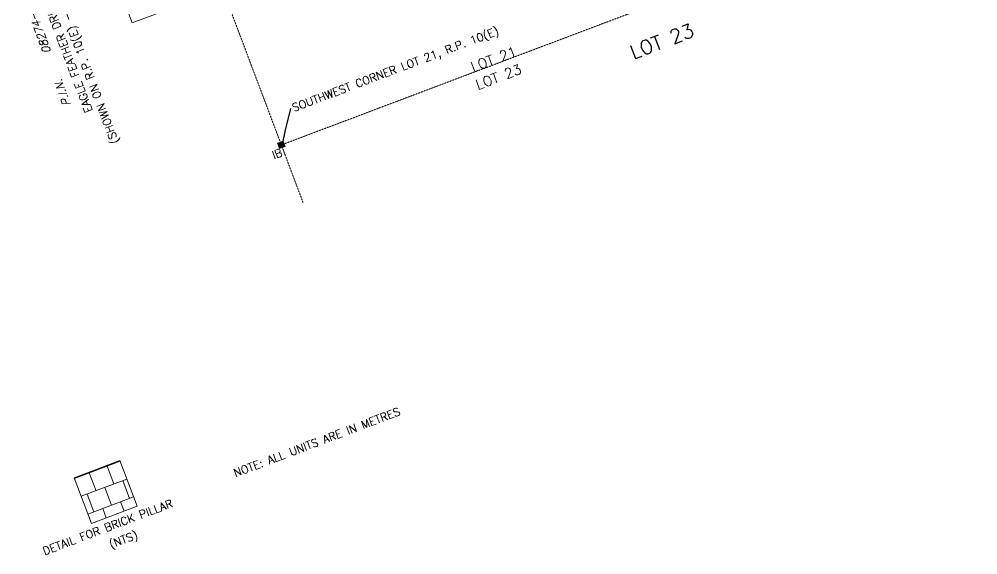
# Model space of a CAD drawing. Header units: millimetres. Extents: x 124625390 to 197272804, y 124613477 to 285228647.
# Drawn here: x 197182178 to 197242048, y 285133102 to 285166524 of the extents above; entities that cross this region are included whole.
import ezdxf

# ---------------------------------------------------------------- set-up
doc = ezdxf.new("R2010")
doc.units = ezdxf.units.MM
doc.linetypes.add('DASHDOT', pattern=[25.4, 12.7, -6.35, 0, -6.35])
for name, color, linetype, lineweight in [('C-ANNOTATIONS', 1, 'Continuous', 9), ('C-BRICKS', 8, 'Continuous', 9), ('C-HATCH', 9, 'Continuous', 0), ('C-LOTLINE', 4, 'DASHDOT', 0), ('C-PARKING', 1, 'Continuous', 25), ('C-SURVEY MON', 135, 'Continuous', 50)]:
    doc.layers.add(name, color=color, linetype=linetype, lineweight=lineweight)
doc.styles.add('Drawing Text (2)', font='romans.shx', dxfattribs={"height": 2})
doc.styles.add('Drawing Text (2)_i', font='romans.shx', dxfattribs={"oblique": 15, "height": 2})
doc.styles.add('Drawing Text(2.5)', font='romans.shx', dxfattribs={"height": 2.5})
doc.styles.add('Drawing Text(3.5)', font='romans.shx', dxfattribs={"height": 3.5})
doc.dimstyles.new('DIM(2)', dxfattribs={"dimtxt": 2, "dimasz": 0.53, "dimexe": 0.18, "dimexo": 0.0625, "dimgap": 0.09, "dimtad": 0, "dimlfac": 0.001, "dimzin": 0, "dimdsep": 46, "dimtxsty": 'Drawing Text (2)', "dimcen": 0.09, "dimclrd": 256, "dimclre": 256, "dimclrt": 256, "dimadec": 0, "dimazin": 0, "dimtfac": 1, "dimtofl": 0, "dimtmove": 0, "dimatfit": 3, "dimfxl": 1, "dimtolj": 1, "dimtzin": 0, "dimlwd": -1, "dimarcsym": 0})

msp = doc.modelspace()

# ---------------------------------------------------------------- hatches: boundary and pattern name
at = {"layer": 'C-BRICKS'}
h = msp.add_hatch(dxfattribs=at)
h.set_pattern_fill('AR-B88', color=256, scale=5.843836)
h.set_pattern_definition([(20.6692, (197296735.3, 285155663.3), (-419.142, 1111.035), []), (110.66917, (197296735.34, 285155663.3), (-974.6597, 901.464), [1187.468, -1187.468])])
h.paths.add_polyline_path([(197188465.104, 285138978.88), (197185621.904, 285137906.272), (197186694.511, 285135063.072), (197189537.712, 285136135.68)])
at = {"layer": 'C-SURVEY MON'}
h = msp.add_hatch(color=256, dxfattribs=at)
h.dxf.hatch_style = 1
h.paths.add_polyline_path([(197198655.87, 285158908.842), (197198319.042, 285158781.772), (197198446.112, 285158444.944), (197198782.94, 285158572.013)])

# ---------------------------------------------------------------- linework, layer by layer
at = {"layer": 'C-ANNOTATIONS'}
msp.add_lwpolyline([(197188212.008, 285169030.799), (197193468.863, 285171013.966), (197194500.852, 285168278.435), (197189243.997, 285166295.268)], close=True, dxfattribs=at)
at = {"layer": 'C-BRICKS'}
for p, q in [((197185621.904, 285137906.272), (197188465.104, 285138978.88)), ((197188465.104, 285138978.88), (197189537.712, 285136135.68)), ((197186694.511, 285135063.072), (197185621.904, 285137906.272)), ((197189537.712, 285136135.68), (197186694.511, 285135063.072))]:
    msp.add_line(p, q, dxfattribs=at)
msp.add_lwpolyline([(197185621.904, 285137906.272), (197188465.104, 285138978.88), (197189537.712, 285136135.68), (197186694.511, 285135063.072)], close=True, dxfattribs=at)
at = {"layer": 'C-HATCH'}
msp.add_lwpolyline([(197198319.042, 285158781.772), (197198655.87, 285158908.842), (197198782.94, 285158572.013), (197198446.112, 285158444.944)], close=True, dxfattribs=at)
at = {"layer": 'C-LOTLINE'}
for p, q in [((197198550.991, 285158676.893), (197242047.735, 285175086.198)), ((197193256.42, 285172711.404), (197198550.991, 285158676.893)), ((197198550.991, 285158676.893), (197199903.419, 285155091.963))]:
    msp.add_line(p, q, dxfattribs=at)

# ---------------------------------------------------------------- texts
at = {"layer": 'C-ANNOTATIONS', "attachment_point": 1}
for s, insert, char_height, width, rotation, style in [('       EAGLE FEATHER DRIVE\\P(SHOWN ON R.P. 10(E) - 20.117 WIDE)', (197187153.582, 285158384.613), 500, 18723.27031, 110.66916667, 'Drawing Text (2)'), ('\\pxi-3,l4,t4;P.I.N.^I08274-0111', (197185127.088, 285160568.525), 500, 15770.25166, 110.66916667, 'Drawing Text (2)_i'), ('LOT 23', (197220209.699, 285164827.831), 875, 9489.79962, 20.66916667, 'Drawing Text(3.5)'), ('NOTE: ALL UNITS ARE IN METRES', (197195512.063, 285138414.252), 500, 14187.60934, 20.66916666, 'Drawing Text (2)'), ('DETAIL FOR BRICK PILLAR', (197183587.086, 285133539.095), 500, 17446.25604, 20.66916666, 'Drawing Text (2)'), ('(NTS)', (197187738.767, 285133964.034), 500, 3969.02351, 20.66916666, 'Drawing Text (2)')]:
    msp.add_mtext(s, dxfattribs=dict(at, insert=insert, char_height=char_height, width=width, rotation=rotation, style=style))
at = {"layer": 'C-PARKING', "insert": (197199159.795, 285161211.868), "char_height": 500, "attachment_point": 1, "rotation": 20.66916667, "style": 'Drawing Text (2)'}
msp.add_mtext('\\A1;SOUTHWEST CORNER LOT 21, R.P. 10(E)', dxfattribs=at)
at = {"layer": 'C-PARKING', "attachment_point": 1, "rotation": 20.66916667}
for s, insert, char_height, width, style in [('LOT 21', (197210304.317, 285163797.238), 625, 6080.73926, 'Drawing Text(2.5)'), ('LOT 23', (197210615.182, 285162693.855), 625, 4027.54163, 'Drawing Text(2.5)'), ('IB', (197197908.853, 285158249.178), 500, 27778.75849, 'Drawing Text (2)')]:
    msp.add_mtext(s, dxfattribs=dict(at, insert=insert, char_height=char_height, width=width, style=style))

# ---------------------------------------------------------------- leaders
at = {"layer": 'C-PARKING', "annotation_type": 0, "has_hookline": 1, "hookline_direction": 0, "text_width": 15690.476, "horizontal_direction": (0.935634, 0.352971, 0)}
msp.add_leader([(197198655.87, 285158908.842), (197198801.075, 285159592.7), (197199138.247, 285160953.739), (197199138.743, 285160953.926)], dimstyle='DIM(2)', override={"dimscale": 0, "dimgap": 0.09, "dimtad": 0}, dxfattribs=at)

doc.saveas('drawing.dxf')
